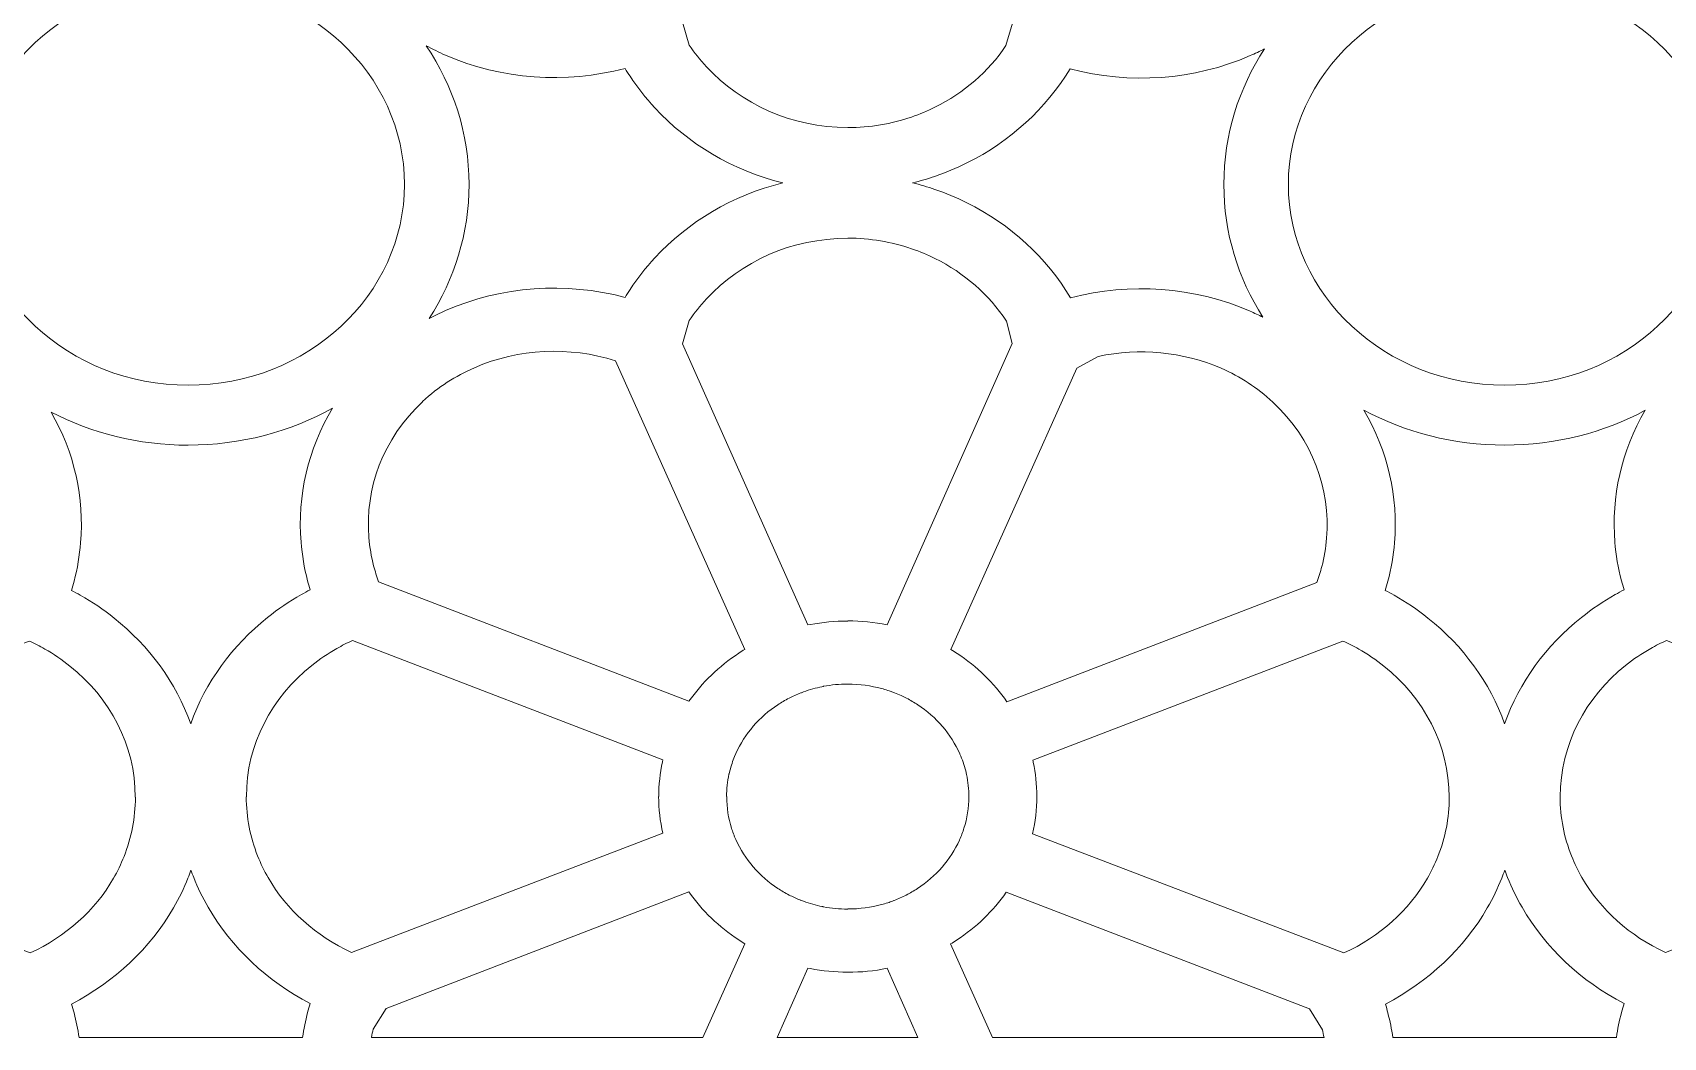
# Model space of a CAD drawing. Header units: millimetres. Extents: x -1200 to 1200, y -590 to 590.
# Drawn here: x -592 to 63, y -590 to -186 of the extents above; entities that cross this region are included whole.
import ezdxf

# ---------------------------------------------------------------- set-up
doc = ezdxf.new("R2010")
doc.units = ezdxf.units.MM
doc.header["$MEASUREMENT"] = 0
doc.layers.add('Layer 1', color=7, linetype='Continuous')

msp = doc.modelspace()

# ---------------------------------------------------------------- linework, layer by layer
at = {"layer": 'Layer 1', "color": 250, "lineweight": 20}
for points, knots in [([(-200.841, -191.4913), (-200.841, -191.4913), (-198.2248, -182.4275), (-198.2248, -182.4275), (-198.2248, -182.4275), (-248.5768, -69.057), (-248.5768, -69.057), (-253.7445, -70.0902), (-259.0428, -70.6341), (-264.41, -70.6341), (-264.41, -70.6341), (-264.4247, -70.6341), (-264.4247, -70.6341), (-264.4247, -70.6341), (-264.4247, -70.5849), (-264.4247, -70.5849), (-269.5634, -70.5836), (-274.5877, -70.1047), (-279.4478, -69.1958), (-279.4478, -69.1958), (-280.4313, -69.0112), (-280.4313, -69.0112), (-280.4313, -69.0112), (-330.8341, -182.0685), (-330.8341, -182.0685), (-330.8341, -182.0685), (-328.1113, -191.3136), (-328.1113, -191.3136), (-326.0436, -194.38), (-323.7346, -197.2896), (-321.2112, -200.0172), (-307.3944, -214.9543), (-287.0712, -224.3955), (-264.404, -224.3955), (-264.404, -224.3955), (-264.3956, -224.3955), (-264.3956, -224.3955), (-264.3956, -224.3955), (-264.3956, -224.4452), (-264.3956, -224.4452), (-255.4745, -224.4448), (-246.8564, -222.9465), (-238.8137, -220.2018), (-235.4215, -219.0436), (-232.2692, -217.7367), (-229.3712, -216.2958), (-217.738, -210.513), (-207.8961, -201.9297), (-200.841, -191.4913)], [0, 0, 0, 0, 0.0625, 0.0625, 0.0625, 0.125, 0.125, 0.125, 0.1875, 0.1875, 0.1875, 0.25, 0.25, 0.25, 0.3125, 0.3125, 0.3125, 0.375, 0.375, 0.375, 0.4375, 0.4375, 0.4375, 0.5, 0.5, 0.5, 0.5625, 0.5625, 0.5625, 0.625, 0.625, 0.625, 0.6875, 0.6875, 0.6875, 0.75, 0.75, 0.75, 0.8125, 0.8125, 0.8125, 0.875, 0.875, 0.875, 0.9375, 0.9375, 0.9375, 1, 1, 1, 1]), ([(-442.6111, -247.2571), (-442.6111, -247.2571), (-442.6111, -247.2541), (-442.6111, -247.2541), (-442.6111, -247.2541), (-442.5604, -247.2541), (-442.5604, -247.2541), (-442.5609, -225.0145), (-452.3078, -204.8449), (-468.0616, -190.2183), (-483.814, -175.5926), (-505.5351, -166.5438), (-529.4858, -166.5425), (-529.4858, -166.5425), (-529.4858, -166.5896), (-529.4858, -166.5896), (-529.4858, -166.5896), (-529.4928, -166.5896), (-529.4928, -166.5896), (-529.4928, -166.5896), (-529.496, -166.5896), (-529.496, -166.5896), (-529.496, -166.5896), (-529.496, -166.5425), (-529.496, -166.5425), (-553.4485, -166.5429), (-575.1724, -175.5926), (-590.9257, -190.22), (-606.6778, -204.8462), (-616.4238, -225.0136), (-616.425, -247.2507), (-616.425, -247.2507), (-616.3743, -247.2507), (-616.3743, -247.2507), (-616.3743, -247.2507), (-616.3743, -247.2571), (-616.3743, -247.2571), (-616.3743, -247.2571), (-616.3743, -247.2601), (-616.3743, -247.2601), (-616.3743, -247.2601), (-616.425, -247.2601), (-616.425, -247.2601), (-616.4246, -269.4994), (-606.6778, -289.6689), (-590.9233, -304.2955), (-575.171, -318.9208), (-553.4499, -327.9697), (-529.4996, -327.9709), (-529.4996, -327.9709), (-529.4996, -327.9238), (-529.4996, -327.9238), (-529.4996, -327.9238), (-529.4928, -327.9238), (-529.4928, -327.9238), (-529.4928, -327.9238), (-529.4895, -327.9238), (-529.4895, -327.9238), (-529.4895, -327.9238), (-529.4895, -327.9709), (-529.4895, -327.9709), (-505.5365, -327.9705), (-483.813, -318.9208), (-468.0592, -304.2938), (-452.3069, -289.6677), (-442.5618, -269.5007), (-442.5604, -247.2636), (-442.5604, -247.2636), (-442.6111, -247.2636), (-442.6111, -247.2636), (-442.6111, -247.2636), (-442.6111, -247.2571), (-442.6111, -247.2571)], [0, 0, 0, 0, 0.04166667, 0.04166667, 0.04166667, 0.08333333, 0.08333333, 0.08333333, 0.125, 0.125, 0.125, 0.16666667, 0.16666667, 0.16666667, 0.20833333, 0.20833333, 0.20833333, 0.25, 0.25, 0.25, 0.29166667, 0.29166667, 0.29166667, 0.33333333, 0.33333333, 0.33333333, 0.375, 0.375, 0.375, 0.41666667, 0.41666667, 0.41666667, 0.45833333, 0.45833333, 0.45833333, 0.5, 0.5, 0.5, 0.54166667, 0.54166667, 0.54166667, 0.58333333, 0.58333333, 0.58333333, 0.625, 0.625, 0.625, 0.66666667, 0.66666667, 0.66666667, 0.70833333, 0.70833333, 0.70833333, 0.75, 0.75, 0.75, 0.79166667, 0.79166667, 0.79166667, 0.83333333, 0.83333333, 0.83333333, 0.875, 0.875, 0.875, 0.91666667, 0.91666667, 0.91666667, 0.95833333, 0.95833333, 0.95833333, 1, 1, 1, 1]), ([(86.4796, -247.2571), (86.4796, -247.2571), (86.4796, -247.2541), (86.4796, -247.2541), (86.4796, -247.2541), (86.5304, -247.2541), (86.5304, -247.2541), (86.5299, -225.0145), (76.7829, -204.8449), (61.0291, -190.2183), (45.2767, -175.5926), (23.5555, -166.5438), (-0.3951, -166.5425), (-0.3951, -166.5425), (-0.3951, -166.5896), (-0.3951, -166.5896), (-0.3951, -166.5896), (-0.4021, -166.5896), (-0.4021, -166.5896), (-0.4021, -166.5896), (-0.4052, -166.5896), (-0.4052, -166.5896), (-0.4052, -166.5896), (-0.4052, -166.5425), (-0.4052, -166.5425), (-24.3577, -166.5429), (-46.0816, -175.5926), (-61.835, -190.22), (-77.587, -204.8462), (-87.333, -225.0136), (-87.3343, -247.2507), (-87.3343, -247.2507), (-87.2836, -247.2507), (-87.2836, -247.2507), (-87.2836, -247.2507), (-87.2836, -247.2571), (-87.2836, -247.2571), (-87.2836, -247.2571), (-87.2836, -247.2601), (-87.2836, -247.2601), (-87.2836, -247.2601), (-87.3343, -247.2601), (-87.3343, -247.2601), (-87.334, -269.4994), (-77.587, -289.6689), (-61.8328, -304.2955), (-46.0802, -318.9208), (-24.3592, -327.9697), (-0.4089, -327.9709), (-0.4089, -327.9709), (-0.4089, -327.9238), (-0.4089, -327.9238), (-0.4089, -327.9238), (-0.4021, -327.9238), (-0.4021, -327.9238), (-0.4021, -327.9238), (-0.3987, -327.9238), (-0.3987, -327.9238), (-0.3987, -327.9238), (-0.3987, -327.9709), (-0.3987, -327.9709), (23.5543, -327.9705), (45.2775, -318.9208), (61.0315, -304.2938), (76.7839, -289.6677), (86.5289, -269.5007), (86.5304, -247.2636), (86.5304, -247.2636), (86.4796, -247.2636), (86.4796, -247.2636), (86.4796, -247.2636), (86.4796, -247.2571), (86.4796, -247.2571)], [0, 0, 0, 0, 0.04166667, 0.04166667, 0.04166667, 0.08333333, 0.08333333, 0.08333333, 0.125, 0.125, 0.125, 0.16666667, 0.16666667, 0.16666667, 0.20833333, 0.20833333, 0.20833333, 0.25, 0.25, 0.25, 0.29166667, 0.29166667, 0.29166667, 0.33333333, 0.33333333, 0.33333333, 0.375, 0.375, 0.375, 0.41666667, 0.41666667, 0.41666667, 0.45833333, 0.45833333, 0.45833333, 0.5, 0.5, 0.5, 0.54166667, 0.54166667, 0.54166667, 0.58333333, 0.58333333, 0.58333333, 0.625, 0.625, 0.625, 0.66666667, 0.66666667, 0.66666667, 0.70833333, 0.70833333, 0.70833333, 0.75, 0.75, 0.75, 0.79166667, 0.79166667, 0.79166667, 0.83333333, 0.83333333, 0.83333333, 0.875, 0.875, 0.875, 0.91666667, 0.91666667, 0.91666667, 0.95833333, 0.95833333, 0.95833333, 1, 1, 1, 1]), ([(-432.6225, -301.1323), (-430.4676, -300.0007), (-428.2938, -298.9564), (-426.1035, -297.9995), (-403.5313, -288.1377), (-377.793, -286.3755), (-353.9018, -292.6681), (-353.2507, -291.5917), (-352.5768, -290.5243), (-351.882, -289.4681), (-348.9384, -284.9933), (-345.6186, -280.761), (-341.9668, -276.8139), (-328.5947, -262.3574), (-310.7769, -251.6702), (-290.5325, -246.6613), (-310.7769, -241.6525), (-328.5947, -230.9631), (-341.9668, -216.5066), (-345.6186, -212.5595), (-348.9384, -208.3272), (-351.882, -203.8525), (-352.5768, -202.7962), (-353.2512, -201.7305), (-353.9018, -200.6541), (-377.793, -206.9471), (-403.5322, -205.1841), (-426.1039, -195.3219), (-428.7071, -194.1842), (-431.2884, -192.9245), (-433.8395, -191.5402), (-422.9328, -207.6697), (-416.6232, -226.7693), (-416.6227, -247.2541), (-416.6227, -247.2541), (-416.572, -247.2541), (-416.572, -247.2541), (-416.572, -247.2541), (-416.572, -247.2571), (-416.572, -247.2571), (-416.572, -247.2571), (-416.572, -247.2636), (-416.572, -247.2636), (-416.572, -247.2636), (-416.6227, -247.2636), (-416.6227, -247.2636), (-416.6241, -266.9727), (-422.4654, -285.3989), (-432.6225, -301.1323)], [0, 0, 0, 0, 0.0625, 0.0625, 0.0625, 0.125, 0.125, 0.125, 0.1875, 0.1875, 0.1875, 0.25, 0.25, 0.25, 0.3125, 0.3125, 0.3125, 0.375, 0.375, 0.375, 0.4375, 0.4375, 0.4375, 0.5, 0.5, 0.5, 0.5625, 0.5625, 0.5625, 0.625, 0.625, 0.625, 0.6875, 0.6875, 0.6875, 0.75, 0.75, 0.75, 0.8125, 0.8125, 0.8125, 0.875, 0.875, 0.875, 0.9375, 0.9375, 0.9375, 1, 1, 1, 1]), ([(-96.8751, -192.7725), (-98.8067, -193.7687), (-100.7557, -194.6948), (-102.716, -195.551), (-125.3366, -205.4347), (-151.1408, -207.1857), (-175.0759, -200.8439), (-184.7679, -216.8582), (-199.1793, -230.019), (-216.533, -238.646), (-220.7961, -240.7658), (-225.0956, -242.5729), (-229.3989, -244.0421), (-232.3192, -245.0388), (-235.3068, -245.9143), (-238.3523, -246.6613), (-235.3068, -247.4083), (-232.3192, -248.2817), (-229.3989, -249.2784), (-225.0956, -250.7476), (-220.7961, -252.5547), (-216.533, -254.6745), (-199.0359, -263.373), (-184.5294, -276.6833), (-174.8369, -292.8767), (-150.9689, -286.6098), (-125.261, -288.3788), (-102.716, -298.2295), (-100.9947, -298.9817), (-99.2818, -299.7869), (-97.5822, -300.647), (-107.5479, -285.0203), (-113.2715, -266.7679), (-113.272, -247.2601), (-113.272, -247.2601), (-113.3227, -247.2601), (-113.3227, -247.2601), (-113.3227, -247.2601), (-113.3227, -247.2571), (-113.3227, -247.2571), (-113.3227, -247.2571), (-113.3227, -247.2507), (-113.3227, -247.2507), (-113.3227, -247.2507), (-113.272, -247.2507), (-113.272, -247.2507), (-113.2706, -227.2867), (-107.2761, -208.6377), (-96.8751, -192.7725)], [0, 0, 0, 0, 0.0625, 0.0625, 0.0625, 0.125, 0.125, 0.125, 0.1875, 0.1875, 0.1875, 0.25, 0.25, 0.25, 0.3125, 0.3125, 0.3125, 0.375, 0.375, 0.375, 0.4375, 0.4375, 0.4375, 0.5, 0.5, 0.5, 0.5625, 0.5625, 0.5625, 0.625, 0.625, 0.625, 0.6875, 0.6875, 0.6875, 0.75, 0.75, 0.75, 0.8125, 0.8125, 0.8125, 0.875, 0.875, 0.875, 0.9375, 0.9375, 0.9375, 1, 1, 1, 1]), ([(-198.3734, -311.2284), (-198.3734, -311.2284), (-200.597, -302.1937), (-200.597, -302.1937), (-207.6682, -291.5909), (-217.6028, -282.8752), (-229.3712, -277.0247), (-232.2689, -275.5842), (-235.4215, -274.277), (-238.8137, -273.1188), (-246.8564, -270.374), (-255.4745, -268.8757), (-264.3956, -268.8753), (-264.3956, -268.8753), (-264.3956, -268.925), (-264.3956, -268.925), (-264.3956, -268.925), (-264.404, -268.925), (-264.404, -268.925), (-287.0712, -268.925), (-307.3944, -278.3662), (-321.2112, -293.3033), (-323.7341, -296.0305), (-326.0431, -298.941), (-328.1104, -302.0069), (-328.1104, -302.0069), (-330.7921, -311.3445), (-330.7921, -311.3445), (-330.7921, -311.3445), (-280.4318, -424.3093), (-280.4318, -424.3093), (-280.4318, -424.3093), (-279.4478, -424.1247), (-279.4478, -424.1247), (-274.5877, -423.2154), (-269.5639, -422.7365), (-264.4247, -422.7352), (-264.4247, -422.7352), (-264.4247, -422.686), (-264.4247, -422.686), (-264.4247, -422.686), (-264.41, -422.686), (-264.41, -422.686), (-259.0433, -422.686), (-253.7445, -423.2321), (-248.5768, -424.2643), (-248.5768, -424.2643), (-198.3734, -311.2284), (-198.3734, -311.2284)], [0, 0, 0, 0, 0.0625, 0.0625, 0.0625, 0.125, 0.125, 0.125, 0.1875, 0.1875, 0.1875, 0.25, 0.25, 0.25, 0.3125, 0.3125, 0.3125, 0.375, 0.375, 0.375, 0.4375, 0.4375, 0.4375, 0.5, 0.5, 0.5, 0.5625, 0.5625, 0.5625, 0.625, 0.625, 0.625, 0.6875, 0.6875, 0.6875, 0.75, 0.75, 0.75, 0.8125, 0.8125, 0.8125, 0.875, 0.875, 0.875, 0.9375, 0.9375, 0.9375, 1, 1, 1, 1]), ([(-452.9406, -406.9881), (-452.9406, -406.9881), (-328.233, -454.9854), (-328.233, -454.9854), (-322.9615, -447.4476), (-316.1616, -440.8861), (-308.2345, -435.6767), (-307.4088, -435.1336), (-306.5895, -434.6145), (-305.7715, -434.1168), (-305.7715, -434.1168), (-357.7525, -318.11), (-357.7525, -318.11), (-376.3406, -312.2796), (-396.7377, -313.2112), (-414.4421, -320.9459), (-418.309, -322.6361), (-421.9746, -324.5927), (-425.3861, -326.8119), (-428.8008, -329.0332), (-432.115, -331.6139), (-435.288, -334.5561), (-435.288, -334.5561), (-435.2612, -334.5809), (-435.2612, -334.5809), (-435.2612, -334.5809), (-435.2742, -334.5925), (-435.2742, -334.5925), (-451.2878, -349.4598), (-458.46, -369.4927), (-456.8541, -389.1585), (-456.5325, -393.0992), (-455.8954, -396.9211), (-454.9442, -400.5774), (-454.3814, -402.743), (-453.7144, -404.8829), (-452.9406, -406.9881)], [0, 0, 0, 0, 0.08333333, 0.08333333, 0.08333333, 0.16666667, 0.16666667, 0.16666667, 0.25, 0.25, 0.25, 0.33333333, 0.33333333, 0.33333333, 0.41666667, 0.41666667, 0.41666667, 0.5, 0.5, 0.5, 0.58333333, 0.58333333, 0.58333333, 0.66666667, 0.66666667, 0.66666667, 0.75, 0.75, 0.75, 0.83333333, 0.83333333, 0.83333333, 0.91666667, 0.91666667, 0.91666667, 1, 1, 1, 1]), ([(-200.4692, -455.17), (-200.4692, -455.17), (-75.8819, -407.2199), (-75.8819, -407.2199), (-75.1084, -405.1146), (-74.4384, -402.9734), (-73.8752, -400.8074), (-72.924, -397.1512), (-72.2869, -393.3296), (-71.9653, -389.3886), (-70.3594, -369.7227), (-77.5316, -349.6898), (-93.5451, -334.8225), (-93.5451, -334.8225), (-93.5581, -334.8109), (-93.5581, -334.8109), (-93.5581, -334.8109), (-93.5314, -334.7861), (-93.5314, -334.7861), (-96.7044, -331.8435), (-100.0181, -329.2628), (-103.4333, -327.0419), (-106.8443, -324.8223), (-110.5106, -322.8657), (-114.3773, -321.1764), (-129.78, -314.4465), (-147.2233, -312.8672), (-163.7392, -316.4099), (-163.7392, -316.4099), (-172.2941, -321.0804), (-172.2941, -321.0804), (-172.2941, -321.0804), (-222.9578, -434.1472), (-222.9578, -434.1472), (-222.0966, -434.668), (-221.2505, -435.2004), (-220.4238, -435.7466), (-212.5158, -440.967), (-205.7311, -447.568), (-200.4692, -455.17)], [0, 0, 0, 0, 0.07692308, 0.07692308, 0.07692308, 0.15384615, 0.15384615, 0.15384615, 0.23076923, 0.23076923, 0.23076923, 0.30769231, 0.30769231, 0.30769231, 0.38461538, 0.38461538, 0.38461538, 0.46153846, 0.46153846, 0.46153846, 0.53846154, 0.53846154, 0.53846154, 0.61538462, 0.61538462, 0.61538462, 0.69230769, 0.69230769, 0.69230769, 0.76923077, 0.76923077, 0.76923077, 0.84615385, 0.84615385, 0.84615385, 0.92307692, 0.92307692, 0.92307692, 1, 1, 1, 1]), ([(-584.5917, -338.7704), (-575.1816, -354.9809), (-571.2266, -373.2487), (-572.6983, -391.2762), (-573.1143, -396.3703), (-574.001, -401.5531), (-575.3573, -406.768), (-575.6748, -407.9883), (-576.0198, -409.2069), (-576.3907, -410.4208), (-575.2074, -411.0363), (-574.0334, -411.6723), (-572.8721, -412.3307), (-568.0526, -415.0639), (-563.4943, -418.1461), (-559.2431, -421.5363), (-545.145, -432.7787), (-534.3722, -447.4069), (-528.4566, -464.0265), (-522.559, -447.3127), (-511.7543, -432.6009), (-497.591, -421.3067), (-493.3395, -417.9161), (-488.7815, -414.8338), (-483.9622, -412.1011), (-482.801, -411.4428), (-481.6287, -410.8071), (-480.4454, -410.1916), (-480.8163, -408.9769), (-481.16, -407.7583), (-481.4775, -406.5375), (-482.8338, -401.3226), (-483.7203, -396.1403), (-484.1365, -391.0462), (-485.6497, -372.5111), (-481.4229, -353.7238), (-471.4324, -337.1779), (-488.3858, -346.6199), (-508.2469, -352.0529), (-529.4895, -352.0533), (-529.4895, -352.0533), (-529.4895, -352.1004), (-529.4895, -352.1004), (-529.4895, -352.1004), (-529.4928, -352.1004), (-529.4928, -352.1004), (-529.4928, -352.1004), (-529.4996, -352.1004), (-529.4996, -352.1004), (-529.4996, -352.1004), (-529.4996, -352.0533), (-529.4996, -352.0533), (-549.5166, -352.052), (-568.3056, -347.2277), (-584.5917, -338.7704)], [0, 0, 0, 0, 0.05555556, 0.05555556, 0.05555556, 0.11111111, 0.11111111, 0.11111111, 0.16666667, 0.16666667, 0.16666667, 0.22222222, 0.22222222, 0.22222222, 0.27777778, 0.27777778, 0.27777778, 0.33333333, 0.33333333, 0.33333333, 0.38888889, 0.38888889, 0.38888889, 0.44444444, 0.44444444, 0.44444444, 0.5, 0.5, 0.5, 0.55555556, 0.55555556, 0.55555556, 0.61111111, 0.61111111, 0.61111111, 0.66666667, 0.66666667, 0.66666667, 0.72222222, 0.72222222, 0.72222222, 0.77777778, 0.77777778, 0.77777778, 0.83333333, 0.83333333, 0.83333333, 0.88888889, 0.88888889, 0.88888889, 0.94444444, 0.94444444, 0.94444444, 1, 1, 1, 1]), ([(-57.0649, -337.942), (-47.3047, -354.3577), (-43.1858, -372.9407), (-44.6829, -391.2762), (-45.099, -396.3703), (-45.9856, -401.5531), (-47.3419, -406.768), (-47.6594, -407.9883), (-48.0044, -409.2069), (-48.3754, -410.4208), (-47.192, -411.0363), (-46.0179, -411.6723), (-44.8569, -412.3307), (-40.0374, -415.0639), (-35.4789, -418.1461), (-31.2279, -421.5363), (-17.1297, -432.7787), (-6.3568, -447.4069), (-0.4412, -464.0265), (5.4563, -447.3127), (16.2611, -432.6009), (30.4242, -421.3067), (34.6759, -417.9161), (39.2337, -414.8338), (44.0533, -412.1011), (45.2145, -411.4428), (46.3866, -410.8071), (47.57, -410.1916), (47.199, -408.9769), (46.8554, -407.7583), (46.538, -406.5375), (45.1817, -401.3226), (44.2949, -396.1403), (43.8789, -391.0462), (42.392, -372.8362), (46.4467, -354.3825), (56.063, -338.0504), (39.4645, -346.954), (20.1809, -352.0529), (-0.3987, -352.0533), (-0.3987, -352.0533), (-0.3987, -352.1004), (-0.3987, -352.1004), (-0.3987, -352.1004), (-0.4021, -352.1004), (-0.4021, -352.1004), (-0.4021, -352.1004), (-0.4089, -352.1004), (-0.4089, -352.1004), (-0.4089, -352.1004), (-0.4089, -352.0533), (-0.4089, -352.0533), (-21.0698, -352.052), (-40.4225, -346.9116), (-57.0649, -337.942)], [0, 0, 0, 0, 0.05555556, 0.05555556, 0.05555556, 0.11111111, 0.11111111, 0.11111111, 0.16666667, 0.16666667, 0.16666667, 0.22222222, 0.22222222, 0.22222222, 0.27777778, 0.27777778, 0.27777778, 0.33333333, 0.33333333, 0.33333333, 0.38888889, 0.38888889, 0.38888889, 0.44444444, 0.44444444, 0.44444444, 0.5, 0.5, 0.5, 0.55555556, 0.55555556, 0.55555556, 0.61111111, 0.61111111, 0.61111111, 0.66666667, 0.66666667, 0.66666667, 0.72222222, 0.72222222, 0.72222222, 0.77777778, 0.77777778, 0.77777778, 0.83333333, 0.83333333, 0.83333333, 0.88888889, 0.88888889, 0.88888889, 0.94444444, 0.94444444, 0.94444444, 1, 1, 1, 1]), ([(-593.4529, -430.7655), (-593.4529, -430.7655), (-718.0613, -478.6544), (-718.0613, -478.6544), (-717.9603, -479.0664), (-717.8957, -479.329), (-717.8713, -479.4442), (-717.8713, -479.4442), (-717.8713, -479.4939), (-717.8713, -479.4939), (-716.9462, -483.8089), (-716.4592, -488.4083), (-716.4578, -493.2552), (-716.4578, -493.2552), (-716.4047, -493.2552), (-716.4047, -493.2552), (-716.4047, -493.2552), (-716.4047, -493.2689), (-716.4047, -493.2689), (-716.4047, -498.3523), (-717.0072, -503.3531), (-718.147, -508.2099), (-718.147, -508.2099), (-593.0215, -556.1176), (-593.0215, -556.1176), (-578.6849, -549.5398), (-566.9211, -538.9973), (-559.4707, -526.0785), (-557.9196, -523.3882), (-556.5112, -520.461), (-555.2642, -517.3115), (-552.3072, -509.8444), (-550.6939, -501.8424), (-550.6934, -493.5589), (-550.6934, -493.5589), (-550.7465, -493.5589), (-550.7465, -493.5589), (-550.7465, -493.5589), (-550.7465, -493.5516), (-550.7465, -493.5516), (-550.7465, -472.5057), (-560.9159, -453.6361), (-577.0034, -440.8077), (-580.1547, -438.2943), (-583.5321, -436.0104), (-587.1018, -433.9861), (-589.1353, -432.8326), (-591.2555, -431.7588), (-593.4529, -430.7655)], [0, 0, 0, 0, 0.0625, 0.0625, 0.0625, 0.125, 0.125, 0.125, 0.1875, 0.1875, 0.1875, 0.25, 0.25, 0.25, 0.3125, 0.3125, 0.3125, 0.375, 0.375, 0.375, 0.4375, 0.4375, 0.4375, 0.5, 0.5, 0.5, 0.5625, 0.5625, 0.5625, 0.625, 0.625, 0.625, 0.6875, 0.6875, 0.6875, 0.75, 0.75, 0.75, 0.8125, 0.8125, 0.8125, 0.875, 0.875, 0.875, 0.9375, 0.9375, 0.9375, 1, 1, 1, 1]), ([(-338.696, -478.4548), (-338.696, -478.4548), (-463.3828, -430.5355), (-463.3828, -430.5355), (-465.5805, -431.5288), (-467.6985, -432.6031), (-469.7325, -433.7561), (-473.3022, -435.7808), (-476.6801, -438.0647), (-479.831, -440.5781), (-495.9187, -453.4065), (-506.0883, -472.2757), (-506.0883, -493.3212), (-506.0883, -493.3212), (-506.0883, -493.3293), (-506.0883, -493.3293), (-506.0883, -493.3293), (-506.1413, -493.3293), (-506.1413, -493.3293), (-506.1408, -501.6119), (-504.5276, -509.6144), (-501.5704, -517.081), (-500.3235, -520.2309), (-498.9152, -523.1577), (-497.3641, -525.848), (-489.9142, -538.7673), (-478.1512, -549.3102), (-463.8138, -555.8884), (-463.8138, -555.8884), (-338.726, -507.9957), (-338.726, -507.9957), (-339.8418, -503.1903), (-340.4301, -498.2607), (-340.4301, -493.2689), (-340.4301, -493.2689), (-340.4301, -493.2552), (-340.4301, -493.2552), (-340.4301, -493.2552), (-340.377, -493.2552), (-340.377, -493.2552), (-340.3756, -488.4974), (-339.8621, -483.8419), (-338.887, -479.3376), (-338.887, -479.3376), (-338.696, -478.4548), (-338.696, -478.4548)], [0, 0, 0, 0, 0.06666667, 0.06666667, 0.06666667, 0.13333333, 0.13333333, 0.13333333, 0.2, 0.2, 0.2, 0.26666667, 0.26666667, 0.26666667, 0.33333333, 0.33333333, 0.33333333, 0.4, 0.4, 0.4, 0.46666667, 0.46666667, 0.46666667, 0.53333333, 0.53333333, 0.53333333, 0.6, 0.6, 0.6, 0.66666667, 0.66666667, 0.66666667, 0.73333333, 0.73333333, 0.73333333, 0.8, 0.8, 0.8, 0.86666667, 0.86666667, 0.86666667, 0.93333333, 0.93333333, 0.93333333, 1, 1, 1, 1]), ([(-65.4375, -430.7655), (-65.4375, -430.7655), (-190.0459, -478.6544), (-190.0459, -478.6544), (-189.9449, -479.0664), (-189.8803, -479.329), (-189.8558, -479.4442), (-189.8558, -479.4442), (-189.8558, -479.4939), (-189.8558, -479.4939), (-188.9309, -483.8089), (-188.4438, -488.4083), (-188.4423, -493.2552), (-188.4423, -493.2552), (-188.3894, -493.2552), (-188.3894, -493.2552), (-188.3894, -493.2552), (-188.3894, -493.2689), (-188.3894, -493.2689), (-188.3894, -498.3523), (-188.9918, -503.3531), (-190.1318, -508.2099), (-190.1318, -508.2099), (-65.0062, -556.1176), (-65.0062, -556.1176), (-50.6696, -549.5398), (-38.9056, -538.9973), (-31.4553, -526.0785), (-29.9044, -523.3882), (-28.4959, -520.461), (-27.249, -517.3115), (-24.2918, -509.8444), (-22.6786, -501.8424), (-22.6781, -493.5589), (-22.6781, -493.5589), (-22.7312, -493.5589), (-22.7312, -493.5589), (-22.7312, -493.5589), (-22.7312, -493.5516), (-22.7312, -493.5516), (-22.7312, -472.5057), (-32.9007, -453.6361), (-48.9879, -440.8077), (-52.1394, -438.2943), (-55.5167, -436.0104), (-59.0864, -433.9861), (-61.1199, -432.8326), (-63.2403, -431.7588), (-65.4375, -430.7655)], [0, 0, 0, 0, 0.0625, 0.0625, 0.0625, 0.125, 0.125, 0.125, 0.1875, 0.1875, 0.1875, 0.25, 0.25, 0.25, 0.3125, 0.3125, 0.3125, 0.375, 0.375, 0.375, 0.4375, 0.4375, 0.4375, 0.5, 0.5, 0.5, 0.5625, 0.5625, 0.5625, 0.625, 0.625, 0.625, 0.6875, 0.6875, 0.6875, 0.75, 0.75, 0.75, 0.8125, 0.8125, 0.8125, 0.875, 0.875, 0.875, 0.9375, 0.9375, 0.9375, 1, 1, 1, 1]), ([(189.3194, -478.4548), (189.3194, -478.4548), (64.6326, -430.5355), (64.6326, -430.5355), (62.4347, -431.5288), (60.3169, -432.6031), (58.2829, -433.7561), (54.7131, -435.7808), (51.3353, -438.0647), (48.1845, -440.5781), (32.0966, -453.4065), (21.9271, -472.2757), (21.9271, -493.3212), (21.9271, -493.3212), (21.9271, -493.3293), (21.9271, -493.3293), (21.9271, -493.3293), (21.874, -493.3293), (21.874, -493.3293), (21.8745, -501.6119), (23.4877, -509.6144), (26.4449, -517.081), (27.6918, -520.2309), (29.1003, -523.1577), (30.6512, -525.848), (38.1012, -538.7673), (49.8641, -549.3102), (64.2017, -555.8884), (64.2017, -555.8884), (189.2895, -507.9957), (189.2895, -507.9957), (188.1734, -503.1903), (187.5853, -498.2607), (187.5853, -493.2689), (187.5853, -493.2689), (187.5853, -493.2552), (187.5853, -493.2552), (187.5853, -493.2552), (187.6384, -493.2552), (187.6384, -493.2552), (187.6398, -488.4974), (188.1531, -483.8419), (189.1285, -479.3376), (189.1285, -479.3376), (189.3194, -478.4548), (189.3194, -478.4548)], [0, 0, 0, 0, 0.06666667, 0.06666667, 0.06666667, 0.13333333, 0.13333333, 0.13333333, 0.2, 0.2, 0.2, 0.26666667, 0.26666667, 0.26666667, 0.33333333, 0.33333333, 0.33333333, 0.4, 0.4, 0.4, 0.46666667, 0.46666667, 0.46666667, 0.53333333, 0.53333333, 0.53333333, 0.6, 0.6, 0.6, 0.66666667, 0.66666667, 0.66666667, 0.73333333, 0.73333333, 0.73333333, 0.8, 0.8, 0.8, 0.86666667, 0.86666667, 0.86666667, 0.93333333, 0.93333333, 0.93333333, 1, 1, 1, 1]), ([(-310.3455, -508.2416), (-310.199, -508.6305), (-310.049, -509.0117), (-309.8962, -509.3844), (-309.8962, -509.3844), (-309.3767, -510.5473), (-309.3767, -510.5473), (-305.814, -518.5245), (-299.9187, -525.3285), (-292.5066, -530.1999), (-291.1724, -531.0766), (-289.6527, -531.9552), (-287.9555, -532.8294), (-286.6284, -533.513), (-285.1692, -534.1743), (-283.5804, -534.804), (-283.5804, -534.804), (-283.53, -534.8232), (-283.53, -534.8232), (-283.53, -534.8232), (-283.4747, -534.8447), (-283.4747, -534.8447), (-283.4747, -534.8447), (-283.0512, -535.0078), (-283.0512, -535.0078), (-280.6771, -535.9232), (-278.1897, -536.6719), (-275.6096, -537.2352), (-274.3349, -537.5136), (-274.3649, -537.529), (-274.0983, -537.5787), (-270.976, -538.1629), (-267.7402, -538.4709), (-264.4247, -538.4713), (-264.4247, -538.4713), (-264.4247, -538.4216), (-264.4247, -538.4216), (-264.4247, -538.4216), (-264.41, -538.4216), (-264.41, -538.4216), (-259.5693, -538.4216), (-255.0067, -537.8113), (-250.7994, -536.6758), (-250.0585, -536.4757), (-249.2267, -536.2252), (-248.3064, -535.9262), (-247.6394, -535.709), (-246.9972, -535.4859), (-246.378, -535.258), (-246.378, -535.258), (-245.8586, -535.0511), (-245.8586, -535.0511), (-245.8586, -535.0511), (-245.8517, -535.0485), (-245.8517, -535.0485), (-245.8517, -535.0485), (-245.7452, -534.9989), (-245.7452, -534.9989), (-244.1001, -534.3636), (-242.4845, -533.6381), (-240.9081, -532.8298), (-239.3654, -532.0391), (-237.8661, -531.1662), (-236.4185, -530.2191), (-228.9786, -525.3516), (-223.0792, -518.6097), (-219.5289, -510.7439), (-219.5289, -510.7439), (-219.4791, -510.6342), (-219.4791, -510.6342), (-219.4791, -510.6342), (-219.4804, -510.6338), (-219.4804, -510.6338), (-219.1436, -509.8834), (-218.8285, -509.1261), (-218.5383, -508.365), (-218.2003, -507.4787), (-217.9225, -506.6958), (-217.7098, -506.0233), (-216.4536, -502.0544), (-215.7783, -497.7771), (-215.7783, -493.2689), (-215.7783, -493.2689), (-215.7783, -493.2552), (-215.7783, -493.2552), (-215.7783, -493.2552), (-215.7248, -493.2552), (-215.7248, -493.2552), (-215.7252, -490.3649), (-216.062, -487.4026), (-216.7009, -484.409), (-216.7009, -484.409), (-216.7107, -484.4111), (-216.7107, -484.4111), (-216.7107, -484.4111), (-217.0164, -482.9788), (-217.0164, -482.9788), (-217.6153, -480.5853), (-218.3978, -478.3083), (-219.3439, -476.1645), (-219.3439, -476.1645), (-219.3799, -476.0823), (-219.3799, -476.0823), (-222.902, -468.1428), (-228.8019, -461.331), (-236.2584, -456.4078), (-237.7389, -455.4304), (-239.2437, -454.5442), (-240.7637, -453.7582), (-242.1159, -453.0592), (-243.7361, -452.3396), (-245.622, -451.6054), (-245.622, -451.6054), (-245.61, -451.5797), (-245.61, -451.5797), (-245.61, -451.5797), (-247.3639, -450.9287), (-247.3639, -450.9287), (-247.673, -450.8216), (-247.9863, -450.7154), (-248.3059, -450.6113), (-249.2263, -450.3123), (-250.058, -450.0617), (-250.7989, -449.8617), (-255.0067, -448.7262), (-259.5693, -448.1158), (-264.41, -448.1158), (-264.41, -448.1158), (-264.4247, -448.1158), (-264.4247, -448.1158), (-264.4247, -448.1158), (-264.4247, -448.0661), (-264.4247, -448.0661), (-267.7398, -448.0666), (-270.9751, -448.3745), (-274.0983, -448.9592), (-274.3861, -449.0127), (-274.3257, -449.0222), (-275.6096, -449.3023), (-278.1893, -449.8651), (-280.6771, -450.6147), (-283.0517, -451.53), (-283.0517, -451.53), (-283.2703, -451.6144), (-283.2703, -451.6144), (-284.98, -452.2809), (-286.543, -452.9808), (-287.9565, -453.7085), (-289.6532, -454.5823), (-291.1729, -455.4612), (-292.507, -456.338), (-299.9187, -461.2094), (-305.8135, -468.013), (-309.3767, -475.9906), (-309.3767, -475.9906), (-309.8806, -477.118), (-309.8806, -477.118), (-310.6242, -478.9371), (-311.2572, -480.8684), (-311.7721, -482.9055), (-312.0756, -484.1061), (-312.0843, -484.0492), (-312.1397, -484.304), (-312.7643, -487.1914), (-313.0941, -490.1854), (-313.0946, -493.2552), (-313.0946, -493.2552), (-313.041, -493.2552), (-313.041, -493.2552), (-313.041, -493.2552), (-313.041, -493.2689), (-313.041, -493.2689), (-313.041, -497.7681), (-312.3814, -502.0107), (-311.1548, -505.9239), (-310.9394, -506.6118), (-310.6681, -507.3871), (-310.3455, -508.2416)], [0, 0, 0, 0, 0.01694915, 0.01694915, 0.01694915, 0.03389831, 0.03389831, 0.03389831, 0.05084746, 0.05084746, 0.05084746, 0.06779661, 0.06779661, 0.06779661, 0.08474576, 0.08474576, 0.08474576, 0.10169492, 0.10169492, 0.10169492, 0.11864407, 0.11864407, 0.11864407, 0.13559322, 0.13559322, 0.13559322, 0.15254237, 0.15254237, 0.15254237, 0.16949153, 0.16949153, 0.16949153, 0.18644068, 0.18644068, 0.18644068, 0.20338983, 0.20338983, 0.20338983, 0.22033898, 0.22033898, 0.22033898, 0.23728814, 0.23728814, 0.23728814, 0.25423729, 0.25423729, 0.25423729, 0.27118644, 0.27118644, 0.27118644, 0.28813559, 0.28813559, 0.28813559, 0.30508475, 0.30508475, 0.30508475, 0.3220339, 0.3220339, 0.3220339, 0.33898305, 0.33898305, 0.33898305, 0.3559322, 0.3559322, 0.3559322, 0.37288136, 0.37288136, 0.37288136, 0.38983051, 0.38983051, 0.38983051, 0.40677966, 0.40677966, 0.40677966, 0.42372881, 0.42372881, 0.42372881, 0.44067797, 0.44067797, 0.44067797, 0.45762712, 0.45762712, 0.45762712, 0.47457627, 0.47457627, 0.47457627, 0.49152542, 0.49152542, 0.49152542, 0.50847458, 0.50847458, 0.50847458, 0.52542373, 0.52542373, 0.52542373, 0.54237288, 0.54237288, 0.54237288, 0.55932203, 0.55932203, 0.55932203, 0.57627119, 0.57627119, 0.57627119, 0.59322034, 0.59322034, 0.59322034, 0.61016949, 0.61016949, 0.61016949, 0.62711864, 0.62711864, 0.62711864, 0.6440678, 0.6440678, 0.6440678, 0.66101695, 0.66101695, 0.66101695, 0.6779661, 0.6779661, 0.6779661, 0.69491525, 0.69491525, 0.69491525, 0.71186441, 0.71186441, 0.71186441, 0.72881356, 0.72881356, 0.72881356, 0.74576271, 0.74576271, 0.74576271, 0.76271186, 0.76271186, 0.76271186, 0.77966102, 0.77966102, 0.77966102, 0.79661017, 0.79661017, 0.79661017, 0.81355932, 0.81355932, 0.81355932, 0.83050847, 0.83050847, 0.83050847, 0.84745763, 0.84745763, 0.84745763, 0.86440678, 0.86440678, 0.86440678, 0.88135593, 0.88135593, 0.88135593, 0.89830508, 0.89830508, 0.89830508, 0.91525424, 0.91525424, 0.91525424, 0.93220339, 0.93220339, 0.93220339, 0.94915254, 0.94915254, 0.94915254, 0.96610169, 0.96610169, 0.96610169, 0.98305085, 0.98305085, 0.98305085, 1, 1, 1, 1]), ([(-483.5145, -590.0266), (-483.0309, -586.7085), (-482.3519, -583.3618), (-481.4783, -580.0012), (-481.1656, -578.7963), (-480.8274, -577.5957), (-480.4621, -576.3968), (-497.8264, -567.3972), (-512.0979, -553.9614), (-521.4356, -537.7689), (-523.7187, -533.8098), (-525.6651, -529.8182), (-527.2474, -525.8223), (-527.6414, -524.8269), (-528.017, -523.822), (-528.3753, -522.8108), (-528.7582, -523.9004), (-529.1633, -524.982), (-529.5873, -526.0528), (-531.1697, -530.0482), (-533.1161, -534.0403), (-535.399, -537.9984), (-544.7368, -554.1918), (-559.0106, -567.6281), (-576.3764, -576.6273), (-576.0111, -577.8253), (-575.6702, -579.0259), (-575.3573, -580.2299), (-574.5034, -583.513), (-573.8358, -586.7832), (-573.3544, -590.0266), (-573.3544, -590.0266), (-483.5145, -590.0266), (-483.5145, -590.0266)], [0, 0, 0, 0, 0.09090909, 0.09090909, 0.09090909, 0.18181818, 0.18181818, 0.18181818, 0.27272727, 0.27272727, 0.27272727, 0.36363636, 0.36363636, 0.36363636, 0.45454545, 0.45454545, 0.45454545, 0.54545455, 0.54545455, 0.54545455, 0.63636364, 0.63636364, 0.63636364, 0.72727273, 0.72727273, 0.72727273, 0.81818182, 0.81818182, 0.81818182, 0.90909091, 0.90909091, 0.90909091, 1, 1, 1, 1]), ([(44.5009, -590.0266), (44.9844, -586.7085), (45.6634, -583.3618), (46.537, -580.0012), (46.8499, -578.7963), (47.1879, -577.5957), (47.5534, -576.3968), (30.1891, -567.3972), (15.9174, -553.9614), (6.5797, -537.7689), (4.2965, -533.8098), (2.3502, -529.8182), (0.7679, -525.8223), (0.3739, -524.8269), (-0.0016, -523.822), (-0.3601, -522.8108), (-0.743, -523.9004), (-1.148, -524.982), (-1.572, -526.0528), (-3.1543, -530.0482), (-5.1006, -534.0403), (-7.3838, -537.9984), (-16.7215, -554.1918), (-30.9954, -567.6281), (-48.3611, -576.6273), (-47.9957, -577.8253), (-47.6548, -579.0259), (-47.3419, -580.2299), (-46.488, -583.513), (-45.8204, -586.7832), (-45.3391, -590.0266), (-45.3391, -590.0266), (44.5009, -590.0266), (44.5009, -590.0266)], [0, 0, 0, 0, 0.09090909, 0.09090909, 0.09090909, 0.18181818, 0.18181818, 0.18181818, 0.27272727, 0.27272727, 0.27272727, 0.36363636, 0.36363636, 0.36363636, 0.45454545, 0.45454545, 0.45454545, 0.54545455, 0.54545455, 0.54545455, 0.63636364, 0.63636364, 0.63636364, 0.72727273, 0.72727273, 0.72727273, 0.81818182, 0.81818182, 0.81818182, 0.90909091, 0.90909091, 0.90909091, 1, 1, 1, 1]), ([(-449.9144, -578.3847), (-449.9144, -578.3847), (-455.1366, -586.7144), (-455.1366, -586.7144), (-455.4055, -587.8047), (-455.6467, -588.9092), (-455.8604, -590.0266), (-455.8604, -590.0266), (-322.6207, -590.0266), (-322.6207, -590.0266), (-322.6207, -590.0266), (-305.7715, -552.4233), (-305.7715, -552.4233), (-306.589, -551.9255), (-307.4088, -551.4043), (-308.2341, -550.8611), (-316.1619, -545.6514), (-322.9628, -539.092), (-328.2345, -531.5534), (-328.2345, -531.5534), (-449.9144, -578.3847), (-449.9144, -578.3847)], [0, 0, 0, 0, 0.14285714, 0.14285714, 0.14285714, 0.28571429, 0.28571429, 0.28571429, 0.42857143, 0.42857143, 0.42857143, 0.57142857, 0.57142857, 0.57142857, 0.71428571, 0.71428571, 0.71428571, 0.85714286, 0.85714286, 0.85714286, 1, 1, 1, 1]), ([(-78.9045, -578.6147), (-78.9045, -578.6147), (-200.7063, -531.7363), (-200.7063, -531.7363), (-205.9976, -539.274), (-212.7907, -545.8116), (-220.691, -550.9806), (-221.4858, -551.5011), (-222.2946, -552.0086), (-223.1138, -552.5021), (-223.1138, -552.5021), (-206.2995, -590.0266), (-206.2995, -590.0266), (-206.2995, -590.0266), (-73.0047, -590.0266), (-73.0047, -590.0266), (-73.2075, -588.9878), (-73.4341, -587.9604), (-73.6847, -586.9453), (-73.6847, -586.9453), (-78.9045, -578.6147), (-78.9045, -578.6147)], [0, 0, 0, 0, 0.14285714, 0.14285714, 0.14285714, 0.28571429, 0.28571429, 0.28571429, 0.42857143, 0.42857143, 0.42857143, 0.57142857, 0.57142857, 0.57142857, 0.71428571, 0.71428571, 0.71428571, 0.85714286, 0.85714286, 0.85714286, 1, 1, 1, 1]), ([(-236.251, -590.0266), (-236.251, -590.0266), (-248.5768, -562.2744), (-248.5768, -562.2744), (-253.7445, -563.3075), (-259.0428, -563.8515), (-264.41, -563.8515), (-264.41, -563.8515), (-264.4247, -563.8515), (-264.4247, -563.8515), (-264.4247, -563.8515), (-264.4247, -563.8022), (-264.4247, -563.8022), (-269.5634, -563.801), (-274.5877, -563.3221), (-279.4478, -562.4132), (-279.4478, -562.4132), (-280.4313, -562.2286), (-280.4313, -562.2286), (-280.4313, -562.2286), (-292.8241, -590.0266), (-292.8241, -590.0266), (-292.8241, -590.0266), (-236.251, -590.0266), (-236.251, -590.0266)], [0, 0, 0, 0, 0.125, 0.125, 0.125, 0.25, 0.25, 0.25, 0.375, 0.375, 0.375, 0.5, 0.5, 0.5, 0.625, 0.625, 0.625, 0.75, 0.75, 0.75, 0.875, 0.875, 0.875, 1, 1, 1, 1])]:
    msp.add_open_spline(points, degree=3, knots=knots, dxfattribs=at)

doc.saveas('drawing.dxf')
